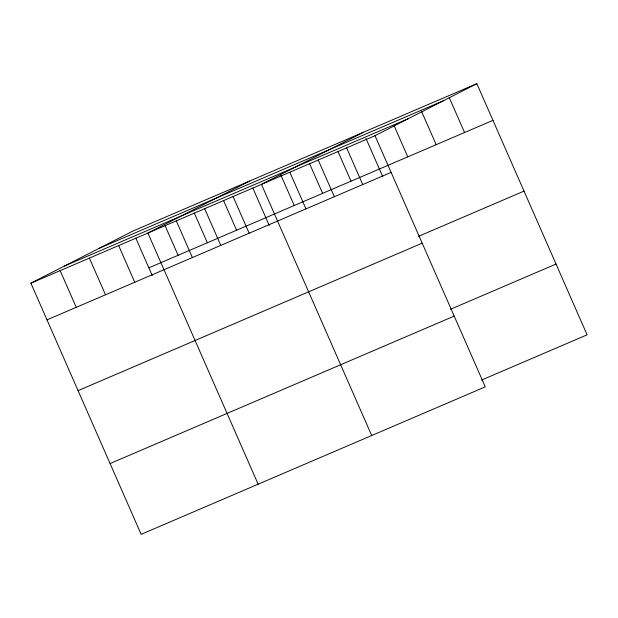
<?xml version="1.0" encoding="UTF-8"?>
<svg xmlns="http://www.w3.org/2000/svg" width="618" height="618" viewBox="0 0 618 618"><rect width="100%" height="100%" fill="white"/><g stroke="black" fill="none" stroke-linecap="round" stroke-linejoin="round"><path stroke-width="0.93" d="M476.849 83.662L375.01 135.697L485.261 386.86L141.151 534.338L30.9 283.175L132.739 231.14L476.849 83.662L587.1 334.825L481.53 380.07M249.734 180.997L147.895 233.032L258.146 484.195M363.291 132.329L261.453 184.365L371.704 435.528M99.135 248.312L443.245 100.834M64.504 266.003L408.614 118.532M30.9 283.175L375.01 135.697M148.845 267.826L492.955 120.348M47.007 319.861L391.109 172.383M418.448 236.37L524.018 191.124M78.069 390.638L422.179 243.16M450.46 309.294L556.03 264.048M110.081 463.554L454.191 316.084M449.224 97.582L464.566 132.515M421.607 111.495L436.177 144.682M393.983 125.408L407.787 156.848M365.98 138.447L382.805 176.787M346.621 147.864L362.72 184.55M337.969 151.487L351.009 181.182M318.231 160.031L334.338 196.717M309.579 163.654L322.619 193.349M289.842 172.198L305.949 208.884M280.811 174.948L294.23 205.516M252.801 187.988L269.247 225.454M233.063 196.532L249.17 233.218M223.554 200.518L236.594 230.22M204.674 208.699L220.78 245.385M194.307 213.055L207.339 242.75M176.284 220.865L192.391 257.551M165.052 225.593L178.092 255.288M135.805 238.123L152.252 275.589M118.648 245.57L134.755 282.256M89.401 258.108L105.5 294.786M60.147 270.638L76.253 307.324"/></g></svg>
